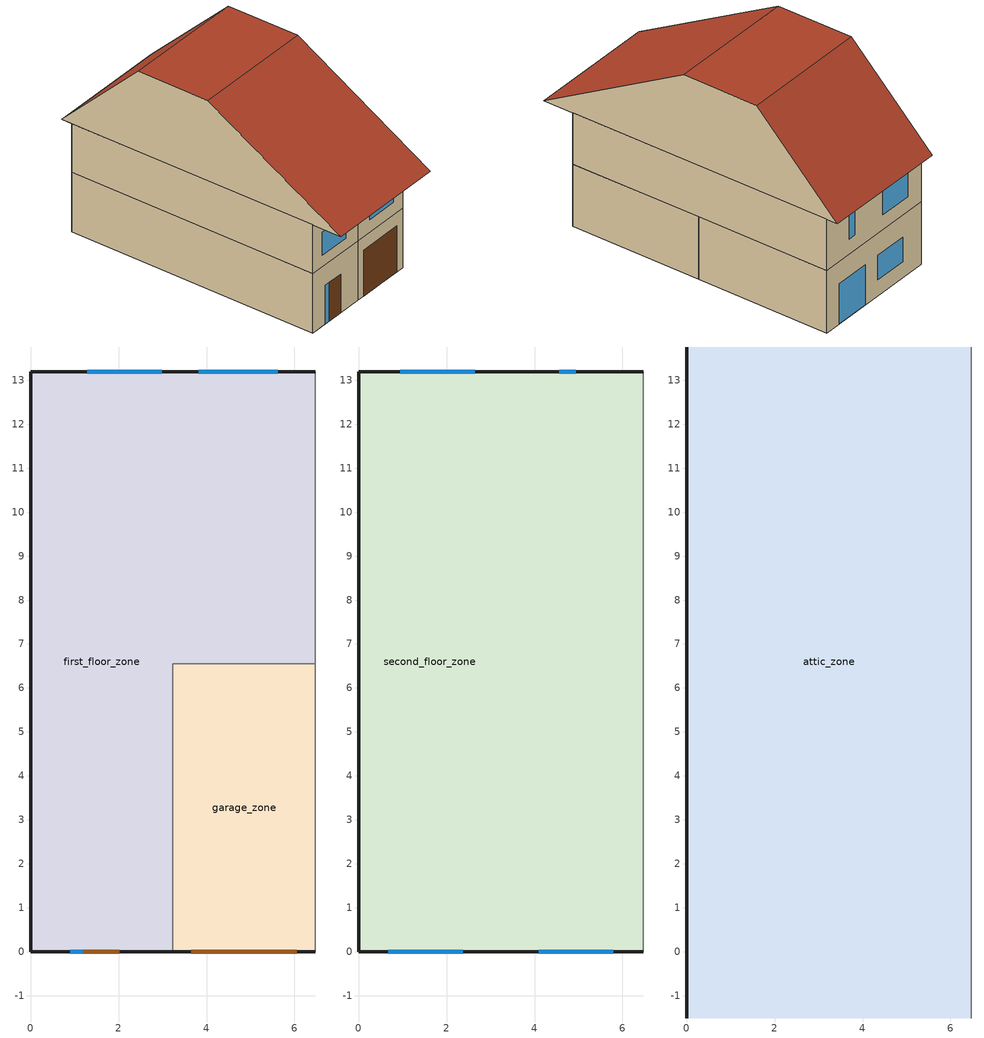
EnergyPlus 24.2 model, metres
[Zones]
first_floor_zone
 floor ground (grd_floor): 6.47,13.2 6.47,6.55 3.24,6.55 3.24,0 0,0 0,13.2 z0
 wall outside (blu_wall): 6.47,13.2 0,13.2 0,0 z0:3.1; 0,0,3.1 0,0,0 0.9,0,0 0.9,0,2.02 2.01,0,2.02 2.01,0,0 3.24,0,0 3.24,0,3.1
 wall adiabatic (Interior Partition 1): 6.47,6.55 6.47,13.2 z0:3.1
 wall to garage_zone (Interior Partition 1): 3.24,0 3.24,6.55 6.47,6.55 z0:3.1
 window (window): 5.62,13.2 3.83,13.2 z0:2; 2.98,13.2 1.28,13.2 z0.81:2.01; 0.9,0 1.18,0 z0:2.02
 door (Exterior Door 1): 1.18,0 2.01,0 z0:2.02
garage_zone
 floor ground (grd_floor): 6.47,6.55 6.47,0 3.24,0 3.24,6.55 z0
 wall outside (blu_wall): 3.24,0 6.47,0 z0:3.1
 wall adiabatic (Interior Partition 1): 6.47,0 6.47,6.55 z0:3.1
 door (Exterior Door 2): 3.66,0 6.06,0 z0:2.4
second_floor_zone
 floor to first_floor_zone (Interior Ceiling): 6.47,13.2 6.47,6.55 3.24,6.55 3.24,0 0,0 0,13.2 z3.1
 floor to garage_zone (attic_flr): 6.47,6.55 6.47,0 3.24,0 3.24,6.55 z3.1
 wall outside (blu_wall): 6.47,13.2 0,13.2 0,0 3.24,0 6.47,0 z3.1:5.65
 wall adiabatic (Interior Partition 1): 6.47,0 6.47,13.2 z3.1:5.65
 window (window): 0.67,0 2.37,0 z3.71:4.91; 2.64,13.2 0.94,13.2 / 4.94,13.2 4.56,13.2 z3.86:5.06; 4.09,0 5.79,0 z3.77:4.97
attic_zone
 floor outside (attic_flr): 6.47,0 6.47,-1.51 0,-1.51 0,0 z5.65; 6.47,13.76 6.47,13.2 0,13.2 0,13.76 z5.65
 floor to second_floor_zone (attic_flr): 6.47,13.2 6.47,0 0,0 0,13.2 z5.65
 wall outside (blu_wall): 0,9.56,9.84 0,13.76,5.65 0,-1.51,5.65 0,5.75,9.84
 wall adiabatic (Interior Partition 1): 6.47,5.75,9.84 6.47,-1.51,5.65 6.47,13.76,5.65 6.47,9.56,9.84
 roof outside (roof): 0,5.75,9.84 0,-1.51,5.65 6.47,-1.51,5.65 6.47,5.75,9.84; 6.47,5.75 6.47,9.56 0,9.56 0,5.75 z9.84; 6.47,9.56,9.84 6.47,13.76,5.65 0,13.76,5.65 0,9.56,9.84
[Building]
Building 1
[Site:Location]
Ottawa Intl AP: Latitude {deg}=45.32; Longitude {deg}=-75.67; Time Zone {hr}=-5; Elevation {m}=114.9
[SizingPeriod:DesignDay] Day of Month=21; Dry-Bulb Temperature Range Modifier Type=DefaultMultipliers; Humidity Condition Type=Wetbulb; Barometric Pressure {Pa}=99952; Rain Indicator=No; Snow Indicator=No; Daylight Saving Time Indicator=No; Begin Environment Reset Mode=FullResetAtBeginEnvironment
Name | Month | Day Type | Maximum Dry-Bulb Temperature {C} | Daily Dry-Bulb Temperature Range {deltaC} | Wetbulb or DewPoint at Maximum Dry-Bulb {C} | Wind Speed {m/s} | Wind Direction {deg} | Solar Model Indicator | ASHRAE Clear Sky Optical Depth for Beam Irradiance (taub) | ASHRAE Clear Sky Optical Depth for Diffuse Irradiance (taud) | Sky Clearness
Ottawa Intl AP Ann Clg .4% Condns DB=>MWB | 7 | SummerDesignDay | 30.9 | 10.4 | 22 | 4.7 | 210 | ASHRAETau | 0.417 | 2.264
Ottawa Intl AP Ann Htg 99.6% Condns DB | 1 | WinterDesignDay | -24.1 | 0 | -24.1 | 3.7 | 290 | ASHRAEClearSky |  |  | 0
[Material] Thermal Absorptance=0.9
Name | Roughness | Thickness {m} | Conductivity {W/m-K} | Density {kg/m3} | Specific Heat {J/kg-K} | Solar Absorptance | Visible Absorptance
attic_flr_gypsum; blu_gypsum | Smooth | 0.0127 | 0.159 | 800 | 1090 | 0.7 | 0.7
attic_flr_insulation | Smooth | 0.462 | 0.05 | 19 | 960 | 0.7 | 0.7
blu_batt_insulation | Smooth | 0.25 | 0.05 | 19 | 960 | 0.7 | 0.7
blu_siding; roof_siding | Smooth | 0.0176 | 0.16 | 1380 | 1000 | 0.7 | 0.7
F08 Metal surface | Smooth | 0.0008 | 45.28 | 7824 | 500 | 0.7 | 0.7
F16 Acoustic tile | MediumSmooth | 0.0191 | 0.06 | 368 | 590 | 0.3 | 0.3
G05 25mm wood | MediumSmooth | 0.0254 | 0.15 | 608 | 1630 | 0.5 | 0.5
grd_floor_hw_concrete | Smooth | 0.1 | 1.95 | 2240 | 900 | 0.7 | 0.7
grd_floor_laminate | Smooth | 0.019 | 0.158 | 608 | 1630 | 0.7 | 0.7
grd_floor_osb | Smooth | 0.12 | 0.102 | 650 | 1880 | 0.7 | 0.7
grd_floor_xps | Smooth | 0.05 | 0.028 | 40 | 1500 | 0.7 | 0.7
I01 25mm insulation board | MediumRough | 0.0254 | 0.03 | 43 | 1210 | 0.6 | 0.6
M11 100mm lightweight concrete | MediumRough | 0.1016 | 0.53 | 1280 | 840 | 0.5 | 0.5
roof_plywood | Smooth | 0.0127 | 0.115 | 544 | 121 | 0.7 | 0.7
[Material:AirGap]
Name | Thermal Resistance {m2-K/W}
F04 Wall air space resistance 1 | 0.15
F05 Ceiling air space resistance | 0.18
[WindowMaterial:SimpleGlazingSystem]
Window: U-Factor {W/m2-K}=0.83; Solar Heat Gain Coefficient=0.6
[Construction]
attic_flr: attic_flr_gypsum, attic_flr_insulation, attic_flr_gypsum
blu_wall: blu_siding, F04 Wall air space resistance 1, blu_batt_insulation, blu_gypsum
Exterior Door 1; Exterior Door 2: F08 Metal surface, I01 25mm insulation board
grd_floor: grd_floor_hw_concrete, grd_floor_xps, grd_floor_osb, grd_floor_laminate
Interior Ceiling: M11 100mm lightweight concrete, F05 Ceiling air space resistance, F16 Acoustic tile
Interior Partition 1: G05 25mm wood
roof: roof_siding, roof_plywood
window: Window
[Zone] Multiplier=1; Part of Total Floor Area=Yes
attic_zone; first_floor_zone; garage_zone; second_floor_zone
[Space]
Name | Zone
attic | attic_zone
first_floor | first_floor_zone
garage | garage_zone
second_floor | second_floor_zone
[ZoneInfiltration:DesignFlowRate] Schedule=always_on; Design Flow Rate Calculation Method=AirChanges/Hour; Air Changes per Hour {1/hr}=0.213796; Velocity Term Coefficient=0.224
Name | Zone or ZoneList or Space or SpaceList
ccht_infil | attic
ccht_infil 1 | first_floor
ccht_infil 2 | garage
ccht_infil 3 | second_floor
[Lights] Design Level Calculation Method=LightingLevel; Lighting Level {W}=105; Fraction Radiant=0.5; Fraction Visible=0.2; Fraction Replaceable=1
Name | Zone or ZoneList or Space or SpaceList | Schedule
Lights 1 | first_floor | 1st_storey_light_sch
Lights 3 | second_floor | 2nd_storey_light_sch
[People] Number of People Calculation Method=People; Fraction Radiant=0.3
Name | Zone or ZoneList or Space or SpaceList | Number of People Schedule | Number of People | Activity Level Schedule
People 1 | first_floor | 1st_storey_occupancy | 4 | 1st_storey_people_activity
People 3 | second_floor | 2nd_storey_occupancy | 0 | 2nd_storey_people_activity
[ElectricEquipment] Zone or ZoneList or Space or SpaceList=first_floor; Design Level Calculation Method=EquipmentLevel
Name | Schedule | Design Level {W} | Fraction Latent | Fraction Radiant
Electric Equipment 1 | kitchen_product_sch | 570 | 0.3 | 0
Electric Equipment 2 | always_on | 97.2
Electric Equipment 3 | dining_sch | 288 | 0.46 | 0.1
Electric Equipment 4 | stove_sch | 1000
[ZoneControl:Thermostat] Temperature Difference Between Cutout And Setpoint {deltaC}=0
Name | Zone or ZoneList | Control Type Schedule | Control 1
first_floor_zone Thermostat | first_floor_zone | first_floor_zone Thermostat Schedule | Thermostat Setpoint Dual Setpoint 1
second_floor_zone Thermostat | second_floor_zone | second_floor_zone Thermostat Schedule | Thermostat Setpoint Dual Setpoint 2
[ThermostatSetpoint:DualSetpoint] Heating Setpoint Temperature Schedule=htg_sp; Cooling Setpoint Temperature Schedule=clg_sp
Thermostat Setpoint Dual Setpoint 1; Thermostat Setpoint Dual Setpoint 2
[Sizing:Zone] Zone Cooling Design Supply Air Temperature Input Method=SupplyAirTemperature; Zone Cooling Design Supply Air Temperature {C}=14; Zone Cooling Design Supply Air Temperature Difference {deltaC}=11.11; Zone Heating Design Supply Air Temperature Input Method=SupplyAirTemperature; Zone Heating Design Supply Air Temperature {C}=40; Zone Heating Design Supply Air Temperature Difference {deltaC}=11.11; Zone Cooling Design Supply Air Humidity Ratio {kgWater/kgDryAir}=0.0085; Zone Heating Design Supply Air Humidity Ratio {kgWater/kgDryAir}=0.008; Cooling Design Air Flow Method=DesignDay; Cooling Design Air Flow Rate {m3/s}=0; Cooling Minimum Air Flow per Zone Floor Area {m3/s-m2}=0.000762; Cooling Minimum Air Flow {m3/s}=0; Cooling Minimum Air Flow Fraction=0; Heating Design Air Flow Method=DesignDay; Heating Design Air Flow Rate {m3/s}=0; Heating Maximum Air Flow per Zone Floor Area {m3/s-m2}=0.002032; Heating Maximum Air Flow {m3/s}=0.141576; Heating Maximum Air Flow Fraction=0.3; Account for Dedicated Outdoor Air System=No; Zone Load Sizing Method=Sensible Load Only No Latent Load; Zone Latent Cooling Design Supply Air Humidity Ratio Input Method=HumidityRatioDifference; Zone Cooling Design Supply Air Humidity Ratio Difference {kgWater/kgDryAir}=0.005; Zone Latent Heating Design Supply Air Humidity Ratio Input Method=HumidityRatioDifference; Zone Humidification Design Supply Air Humidity Ratio Difference {kgWater/kgDryAir}=0.005; Type of Space Sum to Use=Coincident
Name | Design Specification Outdoor Air Object
first_floor_zone | first_floor_zone DSOA Space List
second_floor_zone | second_floor_zone DSOA Space List
[DesignSpecification:OutdoorAir]
vent_requirements: Outdoor Air Method=Sum; Outdoor Air Flow per Person {m3/s-person}=0.0035; Outdoor Air Flow per Zone Floor Area {m3/s-m2}=0.00015; Outdoor Air Flow per Zone {m3/s}=0; Outdoor Air Flow Air Changes per Hour {1/hr}=0
[DesignSpecification:OutdoorAir:SpaceList] Space Design Specification Outdoor Air Object Name 1=vent_requirements
Name | Space Name 1
first_floor_zone DSOA Space List | first_floor
second_floor_zone DSOA Space List | second_floor
[ZoneVentilation:DesignFlowRate]
Name | Zone or ZoneList or Space or SpaceList | Schedule | Design Flow Rate Calculation Method | Flow Rate per Person {m3/s-person} | Flow Rate per Floor Area {m3/s-m2}
first_floor_zone Ventilation per Person | first_floor_zone | 1st_storey_occupancy | Flow/Person | 0.0035
first_floor_zone Ventilation per Floor Area | first_floor_zone | Always On Discrete | Flow/Area |  | 0.00015
second_floor_zone Ventilation per Floor Area | second_floor_zone | Always On Discrete | Flow/Area |  | 0.00015
[Schedule:Day:Interval]
Schedule Day 1: No, 07:00, 0.00175621, 08:00, 1, 17:00, 0.00175621, 23:00, 1, 24:00, 0.00175621
Schedule Day 8: No, 07:00, 0, 08:00, 1, 16:30, 0, 17:30, 0.5, 22:00, 1, 23:00, 0.5, 24:00, 0
Schedule Day 6: No, 07:00, 0, 08:00, 108, 16:30, 0, 23:00, 180, 24:00, 0
Schedule Day 3: No, 07:00, 0, 07:10, 1, 17:30, 0, 17:45, 1, 24:00, 0
Schedule Day 5: No, 24:00, 1
Schedule Day 10: No, 18:00, 0, 20:00, 1, 24:00, 0
Schedule Day 4: No, 07:30, 0, 07:45, 0.95, 17:30, 0, 17:45, 0.95, 24:00, 0
Schedule Day 12: No, 24:00, 21
Schedule Day 11: No, 24:00, 24
Schedule Day 2: No, 07:00, 0.00175621, 08:00, 1, 17:00, 0.00175621, 23:00, 0.67, 24:00, 0.00175621
Schedule Day 9: No, 07:00, 1, 22:00, 0, 23:00, 0.5, 24:00, 1
Schedule Day 7: No, 07:00, 72, 22:00, 0, 24:00, 72
[Schedule:Week:Daily]
1st_storey_light_sch Week Rule - Jan1-Dec31: Schedule Day 1, Schedule Day 1, Schedule Day 1, Schedule Day 1, Schedule Day 1, Schedule Day 1, Schedule Day 1, Schedule Day 1, Schedule Day 1, Schedule Day 1, Schedule Day 1, Schedule Day 1
1st_storey_occupancy Week Rule - Jan1-Dec31: Schedule Day 8, Schedule Day 8, Schedule Day 8, Schedule Day 8, Schedule Day 8, Schedule Day 8, Schedule Day 8, Schedule Day 8, Schedule Day 8, Schedule Day 8, Schedule Day 8, Schedule Day 8
1st_storey_people_activity Week Rule - Jan1-Dec31: Schedule Day 6, Schedule Day 6, Schedule Day 6, Schedule Day 6, Schedule Day 6, Schedule Day 6, Schedule Day 6, Schedule Day 6, Schedule Day 6, Schedule Day 6, Schedule Day 6, Schedule Day 6
kitchen_product_sch Week Rule - Jan1-Dec31: Schedule Day 3, Schedule Day 3, Schedule Day 3, Schedule Day 3, Schedule Day 3, Schedule Day 3, Schedule Day 3, Schedule Day 3, Schedule Day 3, Schedule Day 3, Schedule Day 3, Schedule Day 3
always_on Week Rule - Jan1-Dec31: Schedule Day 5, Schedule Day 5, Schedule Day 5, Schedule Day 5, Schedule Day 5, Schedule Day 5, Schedule Day 5, Schedule Day 5, Schedule Day 5, Schedule Day 5, Schedule Day 5, Schedule Day 5
dining_sch Week Rule - Jan1-Dec31: Schedule Day 10, Schedule Day 10, Schedule Day 10, Schedule Day 10, Schedule Day 10, Schedule Day 10, Schedule Day 10, Schedule Day 10, Schedule Day 10, Schedule Day 10, Schedule Day 10, Schedule Day 10
stove_sch Week Rule - Jan1-Dec31: Schedule Day 4, Schedule Day 4, Schedule Day 4, Schedule Day 4, Schedule Day 4, Schedule Day 4, Schedule Day 4, Schedule Day 4, Schedule Day 4, Schedule Day 4, Schedule Day 4, Schedule Day 4
htg_sp Week Rule - Jan1-Dec31: Schedule Day 12, Schedule Day 12, Schedule Day 12, Schedule Day 12, Schedule Day 12, Schedule Day 12, Schedule Day 12, Schedule Day 12, Schedule Day 12, Schedule Day 12, Schedule Day 12, Schedule Day 12
clg_sp Week Rule - Jan1-Dec31: Schedule Day 11, Schedule Day 11, Schedule Day 11, Schedule Day 11, Schedule Day 11, Schedule Day 11, Schedule Day 11, Schedule Day 11, Schedule Day 11, Schedule Day 11, Schedule Day 11, Schedule Day 11
2nd_storey_light_sch Week Rule - Jan1-Dec31: Schedule Day 2, Schedule Day 2, Schedule Day 2, Schedule Day 2, Schedule Day 2, Schedule Day 2, Schedule Day 2, Schedule Day 2, Schedule Day 2, Schedule Day 2, Schedule Day 2, Schedule Day 2
2nd_storey_occupancy Week Rule - Jan1-Dec31: Schedule Day 9, Schedule Day 9, Schedule Day 9, Schedule Day 9, Schedule Day 9, Schedule Day 9, Schedule Day 9, Schedule Day 9, Schedule Day 9, Schedule Day 9, Schedule Day 9, Schedule Day 9
2nd_storey_people_activity Week Rule - Jan1-Dec31: Schedule Day 7, Schedule Day 7, Schedule Day 7, Schedule Day 7, Schedule Day 7, Schedule Day 7, Schedule Day 7, Schedule Day 7, Schedule Day 7, Schedule Day 7, Schedule Day 7, Schedule Day 7
[Schedule:Year]
1st_storey_light_sch: 1st_storey_light_sch Week Rule - Jan1-Dec31, 1, 1, 12, 31
1st_storey_occupancy: 1st_storey_occupancy Week Rule - Jan1-Dec31, 1, 1, 12, 31
1st_storey_people_activity: 1st_storey_people_activity Week Rule - Jan1-Dec31, 1, 1, 12, 31
kitchen_product_sch: kitchen_product_sch Week Rule - Jan1-Dec31, 1, 1, 12, 31
always_on: always_on Week Rule - Jan1-Dec31, 1, 1, 12, 31
dining_sch: dining_sch Week Rule - Jan1-Dec31, 1, 1, 12, 31
stove_sch: stove_sch Week Rule - Jan1-Dec31, 1, 1, 12, 31
htg_sp: htg_sp Week Rule - Jan1-Dec31, 1, 1, 12, 31
clg_sp: clg_sp Week Rule - Jan1-Dec31, 1, 1, 12, 31
2nd_storey_light_sch: 2nd_storey_light_sch Week Rule - Jan1-Dec31, 1, 1, 12, 31
2nd_storey_occupancy: 2nd_storey_occupancy Week Rule - Jan1-Dec31, 1, 1, 12, 31
2nd_storey_people_activity: 2nd_storey_people_activity Week Rule - Jan1-Dec31, 1, 1, 12, 31
[Schedule:Compact]
first_floor_zone Thermostat Schedule; second_floor_zone Thermostat Schedule: Through: 12/31, For: AllDays, Until: 24:00, 4
[Schedule:Constant]
Always On Discrete: Hourly Value=1
